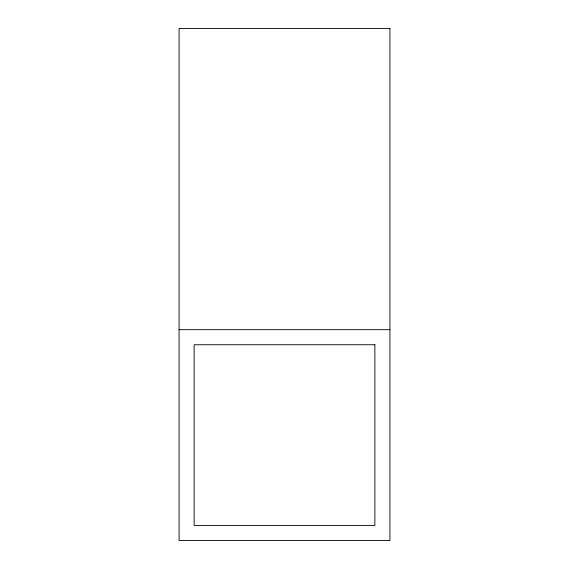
<?xml version="1.0" encoding="UTF-8"?>
<svg xmlns="http://www.w3.org/2000/svg" width="569" height="569" viewBox="0 0 569 569"><rect width="100%" height="100%" fill="white"/><g stroke="black" fill="none" stroke-linecap="round" stroke-linejoin="round"><path stroke-width="0.85" d="M179.064 329.686L389.936 329.686M389.936 28.45L179.064 28.45L179.064 540.55L389.936 540.55L389.936 28.45M374.871 344.75L194.129 344.75L194.129 525.486L374.871 525.486L374.871 344.75"/></g></svg>
